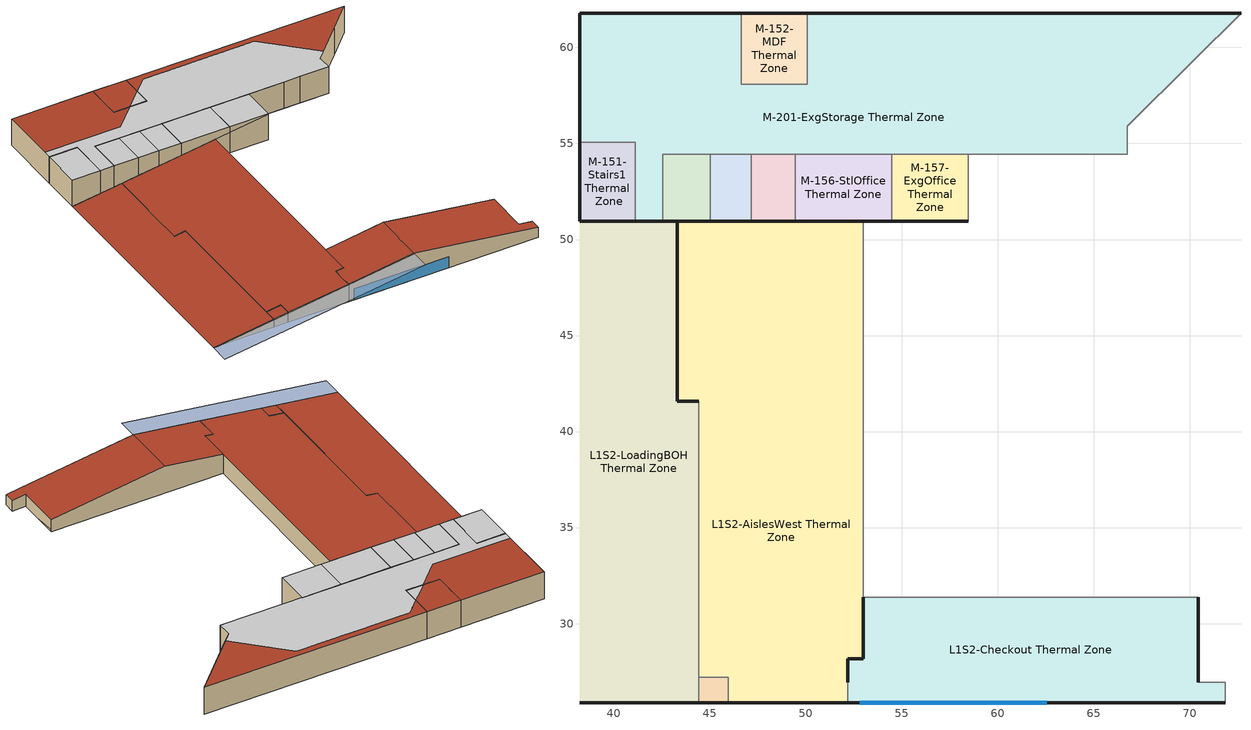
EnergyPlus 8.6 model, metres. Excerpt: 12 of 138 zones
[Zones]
L1S2-AislesWest Thermal Zone
 floor to L1S1-SalesAisle1 Thermal Zone (Hole): 53.01,50.96 53.01,42.58 49.9,42.58 49.9,43.77 45.87,43.77 45.87,50.96 z2.82
 floor to L1S1-SalesRefrigerationReachInDairy2 Thermal Zone (Hole): 45.87,50.96 45.87,43.77 43.31,43.77 43.31,50.96 z2.82
 floor to L1S1-Produce Thermal Zone (Hole): 49.9,43.77 49.9,42.58 53.01,42.58 53.01,28.16 52.18,28.16 52.19,25.88 45.97,25.88 45.97,27.22 44.44,27.22 44.44,41.58 43.31,41.58 43.31,43.77 z2.82
 wall outside (Wall_Exterior): 43.31,50.96 43.31,41.58 z2.82:3.53; 52.19,25.88,4.77 45.97,25.88,3.9 45.97,25.88,2.82 52.19,25.88,2.82; 44.44,41.58,3.69 43.31,41.58,3.53 43.31,41.58,2.82 44.44,41.58,2.82
 wall to L1S2-AislesEast Thermal Zone (Hole): 53.01,31.36 53.01,50.96 z2.82:4.88
 wall to L1S2-Checkout Thermal Zone (Hole): 52.19,25.88 52.18,26.95 52.18,28.16 z2.82:4.77; 53.01,28.16 53.01,31.36 z2.82:4.88; 53.01,28.16,4.88 52.18,28.16,4.77 52.18,28.16,2.82 53.01,28.16,2.82
 wall adiabatic (Medium Partitions): 53.01,50.96,4.88 53.01,50.96,2.82 43.31,50.96,2.82 43.31,50.96,3.53
 wall to L1S2-LoadingBOH Thermal Zone (Hole): 44.44,41.58 44.44,27.22 z2.82:3.69; 43.31,50.96 43.31,41.58 z2.82:3.53; 44.44,41.58,3.69 43.31,41.58,3.53 43.31,41.58,2.82 44.44,41.58,2.82
 wall to L1S2-Shaft Thermal Zone (Hole): 45.97,27.22 45.97,25.88 z2.82:3.9; 45.97,27.22,3.9 44.44,27.22,3.69 44.44,27.22,2.82 45.97,27.22,2.82
 roof outside (Roof_Sales): 45.97,25.88,3.9 52.19,25.88,4.77 52.18,28.16,4.77 53.01,28.16,4.88 53,50.96,4.89 43.31,50.96,3.53 43.31,41.58,3.53 44.44,41.58,3.69 44.44,27.22,3.69 45.97,27.22,3.9
L1S2-Checkout Thermal Zone
 floor to L1S1-Checkout Thermal Zone (Hole): 70.44,31.36 70.44,26.95 71.84,26.95 71.84,25.88 52.19,25.88 52.18,26.95 52.18,28.16 53.01,28.16 53.01,31.36 z2.82
 wall outside (Wall_Exterior): 70.44,26.95 70.44,31.36 z2.82:4.11; 52.18,28.16 52.18,26.95 z2.82:4.77; 58.95,25.88,5.71 52.19,25.88,4.77 52.19,25.88,2.82 71.84,25.88,2.82 71.84,25.88,3.91; 53.01,31.36,4.88 53,31.36,2.82 53.01,28.16,2.82 53.01,28.16,4.88; 53.01,28.16,4.88 53.01,28.16,2.82 52.18,28.16,2.82 52.18,28.16,4.77
 wall to L1S2-Bakery Thermal Zone (Hole): 70.44,26.95 70.44,31.36 z2.82:4.11; 71.84,25.88 71.84,26.95 z2.82:3.91; 71.84,26.95,3.91 71.84,26.95,2.82 70.44,26.95,2.82 70.44,26.95,4.11
 wall to L1S2-AislesEast Thermal Zone (Hole): 58.95,31.36,5.71 70.44,31.36,4.11 70.44,31.36,2.82 53.01,31.36,2.82 53.01,31.36,4.88
 window (Glass): 52.8,25.88 62.56,25.88 z2.82:4.04
 roof outside (Roof_Sales): 52.19,25.88,4.77 58.95,25.88,5.71 58.95,31.36,5.72 53,31.36,4.89 53.01,28.16,4.88 52.18,28.16,4.77 52.18,26.95,4.77; 71.84,25.88,3.91 71.84,26.95,3.91 70.44,26.95,4.11 70.44,31.36,4.11 58.95,31.36,5.72 58.95,25.88,5.71 70.44,25.9,4.11
L1S2-LoadingBOH Thermal Zone
 floor to L1S1-Loading Thermal Zone (Hole): 43.31,50.96 43.31,41.58 44.44,41.58 44.44,25.88 38.22,25.88 38.22,50.96 z2.82
 wall outside (Wall_Exterior): 43.31,41.58 43.31,50.96 z2.82:3.53; 44.44,25.88,3.69 38.22,25.88,2.82 44.44,25.88,2.82
 wall adiabatic (Medium Partitions): 43.31,50.96,3.53 43.31,50.96,2.82 38.22,50.96,2.82
 wall to L1S2-Shaft Thermal Zone (Hole): 44.44,25.88 44.44,27.22 z2.82:3.69
 roof outside (Roof_Sales): 38.22,25.88,2.82 44.44,25.88,3.69 44.44,41.57,3.69 43.31,41.58,3.53 43.31,50.96,3.53 38.22,50.96,2.82
L1S2-Shaft Thermal Zone
 floor to L1S1-Shaft Thermal Zone (Hole): 45.97,27.22 45.97,25.88 44.44,25.88 44.44,27.22 z2.82
 wall outside (Wall_Exterior): 45.97,25.88,3.9 44.44,25.88,3.69 44.44,25.88,2.82 45.97,25.88,2.82
 roof outside (Roof_Sales): 45.97,25.88,3.9 45.97,27.22,3.9 44.44,27.22,3.69 44.44,25.88,3.69
M-151-Stairs1 Thermal Zone
 floor adiabatic (Medium Partitions): 41.12,55.08 41.12,50.96 38.22,50.96 38.22,55.08 z2.82
 wall outside (Wall_Exterior): 38.22,55.08 38.22,50.96 z2.82:5.71; 38.22,50.96,5.71 38.22,50.96,2.82 41.12,50.96,3.22 41.12,50.96,5.71; 41.12,50.96,3.22 38.22,50.96,2.82 41.12,50.96,2.82
 wall to M-201-ExgStorage Thermal Zone (Medium Partitions): 41.12,50.96 41.12,55.08 38.22,55.08 z2.82:5.71
 ceiling adiabatic (Medium Partitions): 41.12,50.96 41.12,55.08 38.22,55.08 38.22,50.96 z5.71
M-152-MDF Thermal Zone
 floor adiabatic (Medium Partitions): 50.08,61.78 50.08,58.09 46.65,58.09 46.65,61.78 z2.82
 wall outside (Wall_Exterior): 50.08,61.78 46.65,61.78 z2.82:5.71
 wall to M-201-ExgStorage Thermal Zone (Medium Partitions): 46.65,61.78 46.65,58.09 50.08,58.09 50.08,61.78 z2.82:5.71
 ceiling adiabatic (Medium Partitions): 50.08,58.09 50.08,59.8 48.32,58.09 z5.71
 roof outside (Roof_BOH): 48.32,58.09 50.08,59.8 50.08,61.78 46.65,61.78 46.65,58.09 z5.71
M-153-CashRoom Thermal Zone
 floor adiabatic (Medium Partitions): 45.04,54.44 45.04,50.96 42.55,50.96 42.55,54.44 z2.82
 wall outside (Wall_Exterior): 42.55,50.96,5.71 42.55,50.96,3.42 45.04,50.96,3.77 45.04,50.96,5.71; 43.31,50.96,3.53 42.55,50.96,3.42 42.55,50.96,2.82 43.31,50.96,2.82; 45.04,50.96,3.77 43.31,50.96,3.53 43.31,50.96,2.82 45.04,50.96,2.82
 wall to M-201-ExgStorage Thermal Zone (Medium Partitions): 45.04,54.44 42.55,54.44 42.55,50.96 z2.82:5.71
 wall to M-154-ExgOffice Thermal Zone (Medium Partitions): 45.04,50.96 45.04,54.44 z2.82:5.71
 ceiling adiabatic (Medium Partitions): 45.04,50.96 45.04,54.44 42.55,54.44 42.55,50.96 z5.71
M-154-ExgOffice Thermal Zone
 floor adiabatic (Medium Partitions): 47.16,54.44 47.16,50.96 45.04,50.96 45.04,54.44 z2.82
 wall outside (Wall_Exterior): 45.04,50.96,5.71 45.04,50.96,3.77 47.16,50.96,4.07 47.16,50.96,5.71; 47.16,50.96,4.07 45.04,50.96,3.77 45.04,50.96,2.82 47.16,50.96,2.82
 wall to M-155-ExgOffice Thermal Zone (Medium Partitions): 47.16,50.96 47.16,54.44 z2.82:5.71
 wall to M-201-ExgStorage Thermal Zone (Medium Partitions): 47.16,54.44 45.04,54.44 z2.82:5.71
 ceiling adiabatic (Medium Partitions): 47.16,50.96 47.16,54.44 45.04,54.44 45.04,50.96 z5.71
M-155-ExgOffice Thermal Zone
 floor adiabatic (Medium Partitions): 49.47,54.44 49.47,50.96 47.16,50.96 47.16,54.44 z2.82
 wall outside (Wall_Exterior): 47.16,50.96,5.71 47.16,50.96,4.07 49.47,50.96,4.39 49.47,50.96,5.71; 49.47,50.96,4.39 47.16,50.96,4.07 47.16,50.96,2.82 49.47,50.96,2.82
 wall to M-156-StlOffice Thermal Zone (Medium Partitions): 49.47,50.96 49.47,54.44 z2.82:5.71
 wall to M-201-ExgStorage Thermal Zone (Medium Partitions): 49.47,54.44 47.16,54.44 z2.82:5.71
 ceiling adiabatic (Medium Partitions): 49.47,50.96 49.47,54.44 47.16,54.44 47.16,50.96 z5.71
M-156-StlOffice Thermal Zone
 floor adiabatic (Medium Partitions): 54.48,54.44 54.48,50.96 49.47,50.96 49.47,54.44 z2.82
 wall outside (Wall_Exterior): 49.47,50.96,5.71 49.47,50.96,4.39 54.48,50.96,5.09 54.48,50.96,5.71; 54.48,50.96,5.09 53.01,50.96,4.88 53.01,50.96,2.82 54.48,50.96,2.82; 53.01,50.96,4.88 49.47,50.96,4.39 49.47,50.96,2.82 53.01,50.96,2.82
 wall to M-157-ExgOffice Thermal Zone (Medium Partitions): 54.48,50.96 54.48,54.44 z2.82:5.71
 wall to M-201-ExgStorage Thermal Zone (Medium Partitions): 54.48,54.44 49.47,54.44 z2.82:5.71
 ceiling adiabatic (Medium Partitions): 54.48,50.96 54.48,54.44 49.47,54.44 49.47,50.96 z5.71
M-157-ExgOffice Thermal Zone
 floor adiabatic (Medium Partitions): 58.47,54.44 58.47,50.96 54.48,50.96 54.48,54.44 z2.82
 wall outside (Wall_Exterior): 54.48,50.96,5.71 54.48,50.96,5.09 58.47,50.96,5.65 58.47,50.96,5.71; 58.47,50.96,5.65 54.48,50.96,5.09 54.48,50.96,2.82 58.47,50.96,2.82
 wall to M-158-BreakRoom Thermal Zone (Medium Partitions): 58.47,50.96 58.47,54.44 z2.82:5.71
 wall to M-201-ExgStorage Thermal Zone (Medium Partitions): 58.47,54.44 54.48,54.44 z2.82:5.71
 ceiling adiabatic (Medium Partitions): 58.47,50.96 58.47,54.44 54.48,54.44 54.48,50.96 z5.71
M-201-ExgStorage Thermal Zone
 floor adiabatic (Medium Partitions): 72.67,61.78 66.75,55.9 66.75,54.44 42.55,54.44 42.55,50.96 41.12,50.96 41.12,55.08 38.22,55.08 38.22,61.78 46.65,61.78 46.65,58.09 50.08,58.09 50.08,61.78 z2.82
 wall outside (Wall_Exterior): 46.65,61.78 38.22,61.78 38.22,55.08 / 72.67,61.78 50.08,61.78 z2.82:5.71; 41.12,50.96,5.71 41.12,50.96,3.22 42.55,50.96,3.42 42.55,50.96,5.71; 42.55,50.96,3.42 41.12,50.96,3.22 41.12,50.96,2.82 42.55,50.96,2.82
 wall to M-162-PrepRoom Thermal Zone (Medium Partitions): 66.75,54.44 66.75,55.9 70.16,59.29 z2.82:5.71
 wall to M-161-Men Thermal Zone (Medium Partitions): 63.84,54.44 66.75,54.44 z2.82:5.71
 wall to M-158-BreakRoom Thermal Zone (Medium Partitions): 58.47,54.44 62.09,54.44 z2.82:5.71
 wall to M-163-MeatPrep Thermal Zone (Medium Partitions): 70.16,59.29 72.67,61.78 z2.82:5.71
 wall to M-159-ExgVest Thermal Zone (Medium Partitions): 62.09,54.44 63.84,54.44 z2.82:5.71
 ceiling adiabatic (Medium Partitions): 42.55,50.96 42.55,54.44 66.75,54.44 66.75,55.9 67.55,56.69 62.97,61.14 51.46,61.14 50.08,59.8 50.08,58.09 48.32,58.09 46.05,55.9 38.22,55.9 38.22,55.08 41.12,55.08 41.12,50.96 z5.71
 roof outside (Roof_BOH): 67.55,56.69 72.67,61.78 50.08,61.78 50.08,59.8 51.46,61.14 62.97,61.14 z5.71; 46.05,55.9 48.32,58.09 46.65,58.09 46.65,61.78 38.22,61.78 38.22,55.9 z5.71
shading: 58.95,23.88,5.71 38.22,23.88,2.82 38.22,25.88,2.82 58.95,25.88,5.71; 58.95,23.88,5.71 38.22,23.88,2.82 38.22,25.88,2.82 58.95,25.88,5.71
[Building]
NoeValleyWFM.idf: North Axis {deg}=356.173; Terrain=City; Solar Distribution=FullInteriorAndExteriorWithReflections; Maximum Number of Warmup Days=25; Minimum Number of Warmup Days=6
[Site:Location]
1E1ABA: Latitude {deg}=0; Longitude {deg}=0; Time Zone {hr}=0; Elevation {m}=0
[Material]
Name | Roughness | Thickness {m} | Conductivity {W/m-K} | Density {kg/m3} | Specific Heat {J/kg-K}
G01a 19mm gypsum board | MediumSmooth | 0.019 | 0.16 | 800 | 1090
Insulation: Cellular glass - 75mm | MediumRough | 0.075 | 0.05 | 136 | 750
Plywood (Douglas Fir) - 12.7mm | Smooth | 0.0127 | 0.12 | 540 | 1210
F14 Slate or tile | VeryRough | 0.0127 | 1.59 | 1920 | 1260
[Material:NoMass]
Name | Roughness | Thermal Resistance {m2-K/W} | Thermal Absorptance | Solar Absorptance | Visible Absorptance
Vaporseal - plastic film | Rough | 0.002
Air | VeryRough | 0.00158499 | 0.001 | 0.001 | 0.001
[Material:AirGap]
F04 Wall air space resistance: Thermal Resistance {m2-K/W}=0.15
[WindowMaterial:Glazing]
Glass_Existing: Optical Data Type=SpectralAverage; Thickness {m}=0.003175; Front Side Infrared Hemispherical Emissivity=0.84; Back Side Infrared Hemispherical Emissivity=0.84; Conductivity {W/m-K}=0.9; Dirt Correction Factor for Solar and Visible Transmittance=1; Solar Diffusing=No; Young's modulus {Pa}=72000000000; Poisson's ratio=0.22
[WindowMaterial:Gas]
Air_Glazing: Gas Type=Air; Thickness {m}=0.00635
[Construction]
Roof_Sales; Roof_BOH: Vaporseal - plastic film, Insulation: Cellular glass - 75mm, Plywood (Douglas Fir) - 12.7mm
Wall_Exterior: F14 Slate or tile, Vaporseal - plastic film, Insulation: Cellular glass - 75mm, Plywood (Douglas Fir) - 12.7mm, G01a 19mm gypsum board
Medium Partitions: G01a 19mm gypsum board, F04 Wall air space resistance, G01a 19mm gypsum board
Hole: Air
Glass: Glass_Existing, Air_Glazing, Glass_Existing
[Zone]
L1S2-AislesWest Thermal Zone; L1S2-Checkout Thermal Zone; L1S2-LoadingBOH Thermal Zone; L1S2-Shaft Thermal Zone; M-151-Stairs1 Thermal Zone; M-152-MDF Thermal Zone; M-153-CashRoom Thermal Zone; M-154-ExgOffice Thermal Zone; M-155-ExgOffice Thermal Zone; M-156-StlOffice Thermal Zone; M-157-ExgOffice Thermal Zone; M-201-ExgStorage Thermal Zone
[Lights] Schedule=Lighting_Ambient; Design Level Calculation Method=LightingLevel; Return Air Fraction=0; Fraction Replaceable=1; Return Air Fraction Calculated from Plenum Temperature=No
Name | Zone or ZoneList | Lighting Level {W} | Fraction Radiant | Fraction Visible
F-A - Checkout; F-B - Checkout; F-C - Checkout; F-D - Checkout; F-E - Checkout; F-F - Checkout | L1S2-Checkout Thermal Zone | 70 | 0.63 | 0.27
F-A - Produce; F-B - Produce; F-C - Produce; F-D - Produce; F-E - Produce; F-F - Produce; F-G - Produce; F-H - Produce; F-I - Produce; F-J - Produce | L1S2-AislesWest Thermal Zone | 70 | 0.63 | 0.27
A-A - Bulk Sales Aisle; A-B - Bulk Sales Aisle; A-C - Bulk Sales Aisle; A-A - Sales Aisle 1-2; A-B - Sales Aisle 1-2; A-C - Sales Aisle 1-2 | L1S2-AislesWest Thermal Zone | 128 | 0.58 | 0.21
K-A - Aisle 3 Track; K-A - Aisle 1-2 Track; K-B - Aisle 1-2 Track; H-A - Produce; H-B - Produce; H-C - Produce; H-D - Produce; H-E - Produce; H-F - Produce; H-G - Produce; H-H - Produce; H-I - Produce; H-J - Produce; H-K - Produce; H-L - Produce; H-M - Produce; H-N - Produce; H-O - Produce; H-P - Produce; H-Q - Produce; H-R - Produce; H-S - Produce; H-T - Produce; H-U - Produce; H-V - Produce; J-A - Produce; J-B - Produce; J-C - Produce; J-D - Produce; J-E - Produce; J-F - Produce; J-G - Produce; J-H - Produce; J-I - Produce; J-J - Produce; J-K - Produce; J-L - Produce | L1S2-AislesWest Thermal Zone | 39 | 0.63 | 0.27
H-A - Checkout; H-B - Checkout; H-C - Checkout; H-D - Checkout; H-E - Checkout; H-F - Checkout; H-G - Checkout; H-H - Checkout; H-I - Checkout; H-J - Checkout | L1S2-Checkout Thermal Zone | 39 | 0.63 | 0.27
Retro1-A - ExgStorage; Retro1-B - ExgStorage; Retro1-C - ExgStorage; Retro1-D - ExgStorage; Retro1-E - ExgStorage; Retro1-E - ExgStorage 2 | M-201-ExgStorage Thermal Zone | 128 | 0.58 | 0.21
Retro2-A - ExgStorage; Retro2-B - ExgStorage; Retro2-C - ExgStorage; Retro2-D - ExgStorage; Retro2-E - ExgStorage; Retro2-F - ExgStorage; Retro2-G - ExgStorage; Retro3-A - ExgStorage; Retro3-B - ExgStorage | M-201-ExgStorage Thermal Zone | 64 | 0.58 | 0.21
Retro6-A - ExgStorage; Retro6-B - ExgStorage; Retro6-C - ExgStorage | M-201-ExgStorage Thermal Zone | 42 | 0.58 | 0.21
Retro3-A - Cash Room; Retro3-B - Cash Room | M-153-CashRoom Thermal Zone | 64 | 0.58 | 0.21
Retro3-A - ExgOffices; Retro3-B - ExgOffices | M-154-ExgOffice Thermal Zone | 64 | 0.58 | 0.21
Retro5-A - ExgOffices | M-155-ExgOffice Thermal Zone | 96 | 0.58 | 0.21
Retro3-C - ExgOffices; Retro3-D - ExgOffices; Retro3-E - ExgOffices; Retro3-F - ExgOffices | M-156-StlOffice Thermal Zone | 64 | 0.58 | 0.21
Retro2-A - MDF; Retro2-A - MDF 2 | M-152-MDF Thermal Zone | 64 | 0.58 | 0.21
[ElectricEquipment] Schedule=Equipment_Office; Design Level Calculation Method=EquipmentLevel
Name | Zone or ZoneList | Design Level {W}
Desktop1; Desktop2 | M-201-ExgStorage Thermal Zone | 155
Desktop (x10) | M-201-ExgStorage Thermal Zone | 1550
Desktop4 | M-154-ExgOffice Thermal Zone | 155
Desktop5 | M-155-ExgOffice Thermal Zone | 155
Laptop (x4) | M-156-StlOffice Thermal Zone | 200
Printer (lg) | M-156-StlOffice Thermal Zone | 320
[Exterior:Lights] Schedule=Lighting_Outdoor; Control Option=AstronomicalClock
Name | Design Level {W}
M3-A Exterior; M3-B Exterior; M3-C Exterior; M3-D Exterior; M3-E Exterior; M3-F Exterior; M3-G Exterior; M3-H Exterior | 70
M4-A Exterior; M4-B Exterior | 26
[Schedule:Compact]
Equipment_Office: Through: 12/31, For: Weekdays, Until: 06:00, 0.2, Until: 08:00, 0.4, Until: 09:00, 0.7, Until: 18:00, 0.9, Until: 20:00, 0.8, Until: 21:00, 0.7, Until: 22:00, 0.4, Until: 24:00, 0.2, For: Saturday, Until: 06:00, 0.15, Until: 08:00, 0.3, Until: 09:00, 0.5, Until: 10:00, 0.8, Until: 18:00, 0.9, Until: 19:00, 0.7, Until: 21:00, 0.5, Until: 22:00, 0.3, Until: 24:00, 0.15, For: SummerDesignDay, Until: 24:00, 1, For: WinterDesignDay, Until: 24:00, 0, For: Sunday Holidays AllOtherDays, Until: 06:00, 0.15, Until: 10:00, 0.3, Until: 12:00, 0.6, Until: 17:00, 0.8, Until: 18:00, 0.6, Until: 22:00, 0.4, Until: 24:00, 0.15
Lighting_Outdoor; Lighting_Ambient: Through: 12/31, For: Weekdays, Until: 06:00, 0.05, Until: 08:00, 0.2, Until: 09:00, 0.5, Until: 18:00, 0.9, Until: 20:00, 0.6, Until: 21:00, 0.5, Until: 22:00, 0.2, Until: 24:00, 0.05, For: Saturday, Until: 06:00, 0.05, Until: 08:00, 0.1, Until: 09:00, 0.3, Until: 10:00, 0.6, Until: 18:00, 0.9, Until: 19:00, 0.5, Until: 21:00, 0.3, Until: 22:00, 0.1, Until: 24:00, 0.05, For: SummerDesignDay, Until: 24:00, 1, For: WinterDesignDay, Until: 24:00, 0, For: Sunday Holidays AllOtherDays, Until: 06:00, 0.05, Until: 10:00, 0.1, Until: 12:00, 0.4, Until: 17:00, 0.6, Until: 18:00, 0.4, Until: 22:00, 0.2, Until: 24:00, 0.05
